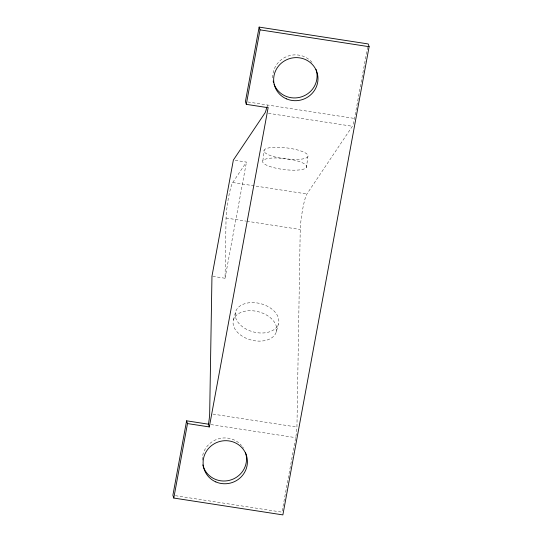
<?xml version="1.0" encoding="UTF-8"?>
<svg xmlns="http://www.w3.org/2000/svg" width="542" height="542" viewBox="0 0 542 542"><rect width="100%" height="100%" fill="white"/><g stroke="black" fill="none" stroke-linecap="round" stroke-linejoin="round"><path stroke-width="0.41" stroke-dasharray="2.71 2.03" d="M212.782 276.366L225.052 278.256L226.055 218.026A21.605 2.615 -81.2 0 1 232.742 182.518L246.454 162.085L233.358 160.066M175.384 495.686L281.969 512.149L295.695 437.658A11.118 1.348 -81.2 0 0 296.941 427.069L300.234 229.483A21.605 2.615 -81.2 0 1 301.819 214.246L302.761 208.738A21.605 2.615 -81.2 0 1 306.921 193.975L352.347 126.272A11.118 1.348 -81.2 0 0 354.495 118.434L367.605 47.256M262.87 160.703L264.184 150.012M306.508 167.444A22.242 5.528 7 0 0 276.752 157.966A22.242 5.528 7 0 0 270.81 166.814A22.242 5.528 7 0 0 306.508 167.444L307.815 156.753A22.242 5.528 7 0 0 278.06 147.275A22.242 5.528 7 0 0 272.125 156.123A22.242 5.528 7 0 0 307.815 156.753M225.052 278.256L246.454 162.085M233.487 319.855L235.641 311.745M276.278 331.961A22.242 14.593 14.9 0 0 247.884 310.79A22.242 14.593 14.9 0 0 240.479 334.97A22.242 14.593 14.9 0 0 276.278 331.961L278.432 323.852A22.242 14.593 14.9 0 0 250.038 302.68A22.242 14.593 14.9 0 0 242.633 326.86A22.242 14.593 14.9 0 0 278.432 323.852M247.829 101.964L354.495 118.434M268.405 113.305L352.347 126.272M232.742 182.518L306.921 193.975M226.055 218.026L246.061 221.116M246.895 221.244L300.234 229.483M212.999 414.102L296.941 427.069M210.919 424.569L295.695 437.658M268.127 107.709L267.226 104.958A11.118 1.348 -81.2 0 1 266.684 107.614M272.782 77.858A22.242 21.47 -18.1 0 1 287.409 56.287A22.242 21.47 -18.1 0 1 312.639 63.096M202.193 460.124A22.242 21.47 -18.1 0 1 216.847 439.359A22.242 21.47 -18.1 0 1 241.569 445.544M242.559 446.811A22.242 21.47 -18.1 0 1 243.453 448.139"/><path stroke-width="0.81" d="M186.604 420.816L172.884 495.3L173.786 498.051L282.87 514.9L369.116 46.7L368.214 43.949L259.13 27.1L245.411 101.584L246.305 104.342L268.127 107.709L209.327 426.933L187.505 423.566L186.604 420.816L208.426 424.183L209.327 426.933M173.786 498.051L187.505 423.566M246.305 104.342L260.031 29.851L259.13 27.1M260.031 29.851L369.116 46.7M266.684 107.614A11.118 1.348 -81.2 0 1 265.079 112.797L233.358 160.066L211.963 276.237L209.673 413.593A11.118 1.348 -81.2 0 1 208.426 424.183M316.04 69.43A22.242 21.47 -18.1 0 1 302.05 96.659A22.242 21.47 -18.1 0 1 274.069 84.125M273.568 82.608A22.242 21.47 -18.1 0 1 273.182 81.036M245.479 452.502A22.242 21.47 -18.1 0 1 231.488 479.731A22.242 21.47 -18.1 0 1 203.507 467.197M203.243 466.445A22.242 21.47 -18.1 0 1 202.796 464.901M215.824 481.913A22.242 21.47 -18.1 0 0 247.348 459.975A22.242 21.47 -18.1 0 0 212.606 444.799A22.242 21.47 -18.1 0 0 215.824 481.913M286.386 98.84A22.242 21.47 -18.1 0 0 317.91 76.903A22.242 21.47 -18.1 0 0 283.168 61.727A22.242 21.47 -18.1 0 0 286.386 98.84"/></g></svg>
